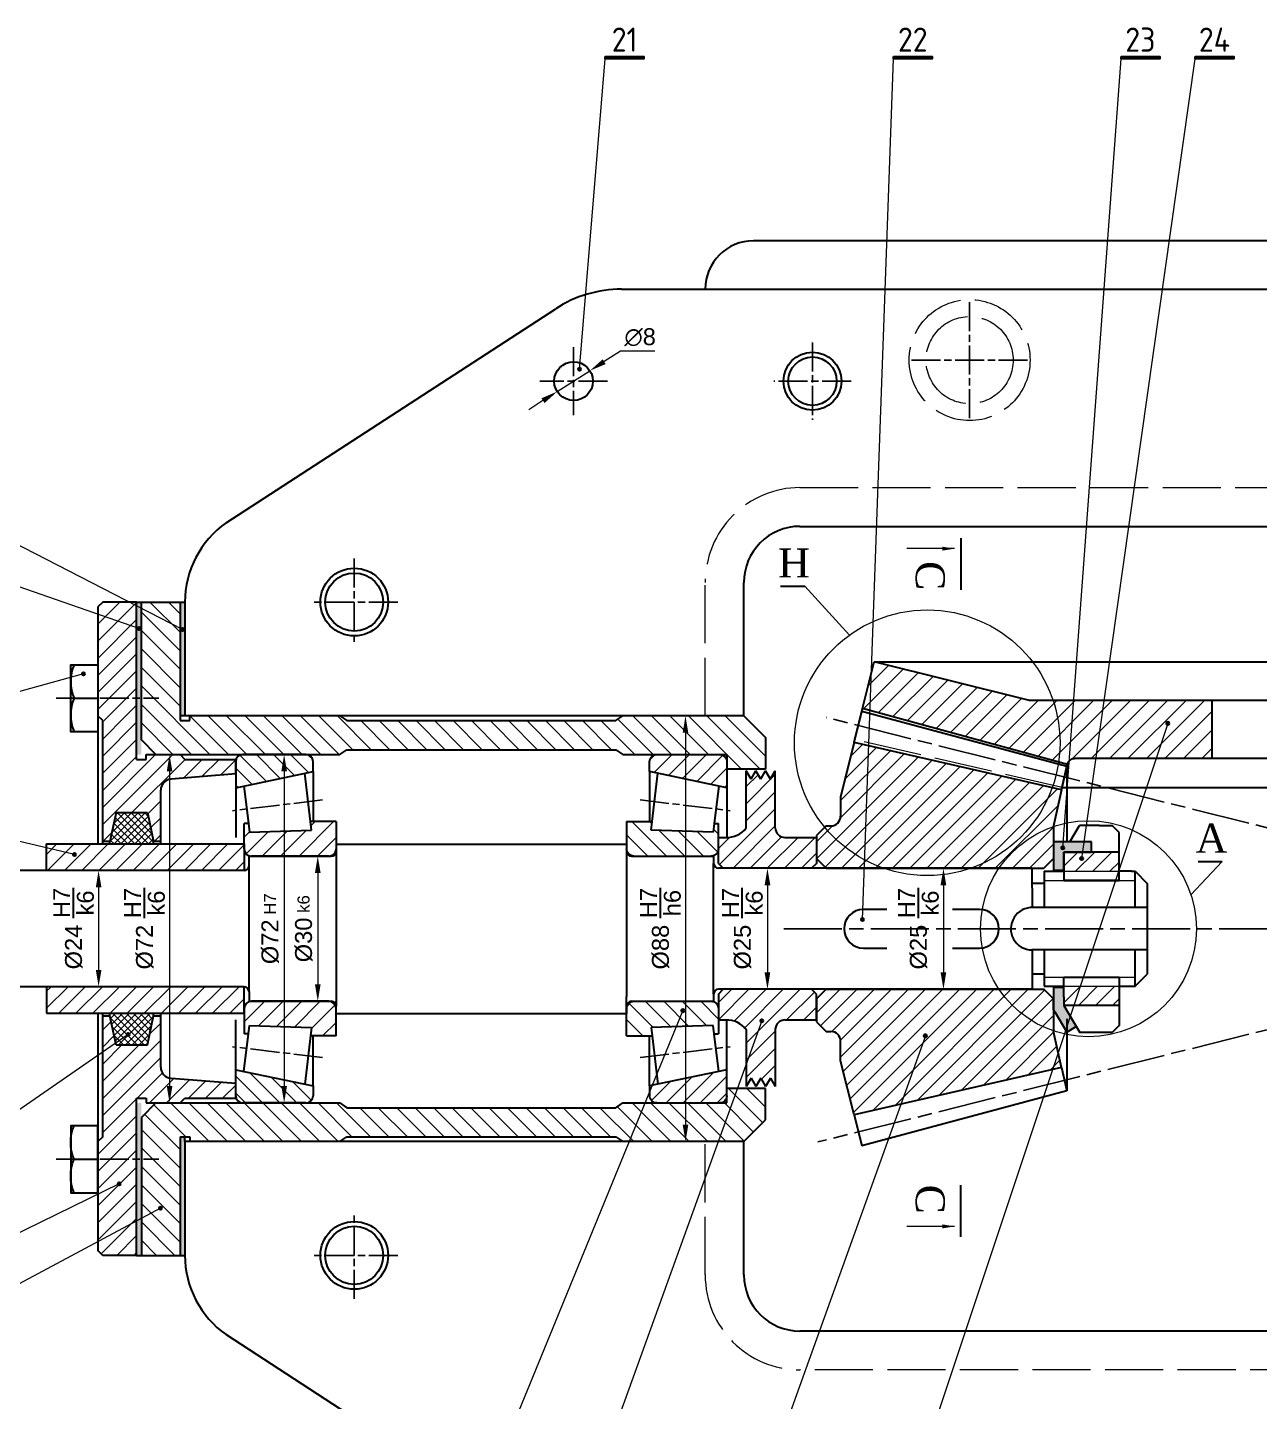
# Model space of a CAD drawing. Header units: millimetres. Extents: x 8 to 1593, y 893 to 2014.
# Drawn here: x 148.3 to 403.1, y 1127.5 to 1411.5 of the extents above; entities that cross this region are included whole.
import ezdxf
from ezdxf.enums import TextEntityAlignment as Align

# ---------------------------------------------------------------- set-up
doc = ezdxf.new("R2010")
doc.units = ezdxf.units.MM
doc.header["$PDMODE"] = 3
for name, pattern in [('ACAD_ISO02W100', [15, 12, -3]), ('AM_ISO02W050x2', [3.75, 3, -0.75]), ('AM_ISO08W050', [18, 12, -1.5, 3, -1.5]), ('AM_ISO08W050x2', [9, 6, -0.75, 1.5, -0.75])]:
    doc.linetypes.add(name, pattern=pattern)
doc.layers.get('0').update_dxf_attribs({"lineweight": 30})
for name, color, linetype, lineweight in [('_mss.dam', 7, 'Continuous', 35), ('AM_7', 4, 'AM_ISO08W050', 25), ('AM_7N', 4, 'AM_ISO08W050', 25), ('AM_8', 1, 'Continuous', 25), ('manh', 2, 'Continuous', 13), ('netdam', 170, 'Continuous', 100), ('Nét khuất', 6, 'ACAD_ISO02W100', 13), ('Nét mãnh', 3, 'Continuous', 13)]:
    doc.layers.add(name, color=color, linetype=linetype, lineweight=lineweight)
doc.styles.get("Standard").update_dxf_attribs({"font": 'isocp.shx'})
doc.styles.add('TCVN', font='arial.ttf')
doc.styles.add('VNN', font='times.ttf', dxfattribs={"height": 3})
doc.dimstyles.new('TCVN', dxfattribs={"dimtxt": 2.5, "dimasz": 2.5, "dimexe": 1, "dimexo": 1, "dimgap": 1, "dimtad": 1, "dimtoh": 1, "dimdec": 1, "dimdsep": 46, "dimtxsty": 'TCVN', "dimcen": 0.09, "dimclrd": 2, "dimclre": 2, "dimclrt": 3, "dimadec": 0, "dimazin": 3, "dimtfac": 1, "dimtdec": 1, "dimtmove": 0, "dimatfit": 3, "dimfxl": 1, "dimtolj": 1, "dimtzin": 0, "dimlwd": 13, "dimlwe": 13, "dimarcsym": 1})
doc.dimstyles.new('TCVN$0', dxfattribs={"dimtxt": 2.5, "dimasz": 2.5, "dimexe": 1, "dimexo": 1, "dimgap": 1, "dimtad": 1, "dimtoh": 1, "dimdec": 1, "dimdsep": 46, "dimtxsty": 'TCVN', "dimcen": 0.09, "dimclrd": 2, "dimclre": 2, "dimclrt": 3, "dimadec": 0, "dimazin": 3, "dimtfac": 1, "dimtdec": 1, "dimtmove": 0, "dimatfit": 3, "dimfxl": 1, "dimtolj": 1, "dimtzin": 0, "dimlwd": 13, "dimlwe": 13, "dimarcsym": 1})
pattern_1 = [(135, (-634.4177, -1086.728), (-1.9091883, -1.9091883), [])]
pattern_2 = [(45, (-634.4177, -1086.728), (-1.767767, 1.767767), [])]
pattern_3 = [(45, (-661.5582, -1112.228), (-1.767767, 1.767767), [])]
pattern_4 = [(45, (1113.5734, -1542.8456), (-1.767767, 1.767767), [])]
pattern_5 = [(45, (1022.9498, -953.8994), (-1.767767, 1.767767), [])]
pattern_6 = [(45, (1226.3715, -913.2725), (-1.767767, 1.767767), [])]
pattern_7 = [(315, (-928.7793, -1180.9601), (0.7071068, 0.7071068), []), (45, (-928.7793, -1180.9601), (-0.7071068, 0.7071068), [])]
pattern_8 = [(315, (-928.7793, -1180.96), (1.767767, 1.767767), [])]
pattern_9 = [(135, (1476.1646, -307.633), (-1.9091883, -1.9091883), [])]

# ---------------------------------------------------------------- blocks, each defined once
blk = doc.blocks.new('olan1')
at = {"layer": 'AM_8'}
h = blk.add_hatch(dxfattribs=at)
h.set_pattern_fill('_U', color=256, scale=2.5, angle=45, style=0, pattern_type=0)
h.set_pattern_definition(pattern_2)
edge = h.paths.add_edge_path()
edge.add_line((7.14, 61.5), (-5.86, 61.5))
edge.add_arc((-5.86, 60), 1.5, 90, 180)
edge.add_line((-7.36, 60), (-7.36, 58))
edge.add_line((-7.36, 58), (8.64, 54.64))
edge.add_line((8.64, 54.64), (8.64, 60))
edge.add_arc((7.14, 60), 1.5, 0, 90)
h = blk.add_hatch(dxfattribs=at)
h.set_pattern_fill('_U', color=256, scale=2.7, angle=135, style=0, pattern_type=0)
h.set_pattern_definition(pattern_1)
edge = h.paths.add_edge_path()
edge.add_line((-6.85, 47.64), (-12.11, 47.64))
edge.add_line((-12.11, 47.64), (-12.11, 42))
edge.add_arc((-10.61, 42), 1.5, 180, 270)
edge.add_line((-10.61, 40.5), (5.39, 40.5))
edge.add_arc((5.39, 42), 1.5, 270, 360)
edge.add_line((6.89, 42), (6.89, 47.23))
edge.add_line((6.89, 47.23), (5.99, 47.23))
edge.add_line((5.99, 47.23), (5.78, 45.47))
edge.add_line((5.78, 45.47), (-7.06, 45.88))
edge.add_line((-7.06, 45.88), (-6.85, 47.64))
h = blk.add_hatch(dxfattribs=at)
h.set_pattern_fill('_U', color=256, scale=2.7, angle=135, style=0, pattern_type=0)
h.set_pattern_definition(pattern_1)
edge = h.paths.add_edge_path()
edge.add_line((-12.11, 9), (-12.11, 3.36))
edge.add_line((-12.11, 3.36), (-6.85, 3.36))
edge.add_line((-6.85, 3.36), (-7.06, 5.12))
edge.add_line((-7.06, 5.12), (5.78, 5.53))
edge.add_line((5.78, 5.53), (5.99, 3.77))
edge.add_line((5.99, 3.77), (6.89, 3.77))
edge.add_line((6.89, 3.77), (6.89, 9))
edge.add_arc((5.39, 9), 1.5, 0, 90)
edge.add_line((5.39, 10.5), (-10.61, 10.5))
edge.add_arc((-10.61, 9), 1.5, 90, 180)
h = blk.add_hatch(dxfattribs=at)
h.set_pattern_fill('_U', color=256, scale=2.5, angle=45, style=0, pattern_type=0)
h.set_pattern_definition(pattern_2)
edge = h.paths.add_edge_path()
edge.add_arc((-5.86, -9), 1.5, 180, 270)
edge.add_line((-5.86, -10.5), (7.14, -10.5))
edge.add_arc((7.14, -9), 1.5, 270, 360)
edge.add_line((8.64, -9), (8.64, -3.64))
edge.add_line((8.64, -3.64), (-7.36, -7))
edge.add_line((-7.36, -7), (-7.36, -9))
for p, q in [((-7.36, 58), (-7.36, 60)), ((-5.86, 61.5), (7.14, 61.5)), ((8.64, 60), (8.64, 54.64)), ((8.64, 54.64), (-7.36, 58)), ((-7.36, 58), (-7.36, 47.64)), ((-6.85, 47.64), (-5.65, 57.64)), ((6.93, 55), (5.99, 47.23)), ((8.64, 54.64), (8.64, 44.36)), ((-12.11, 47.64), (-12.11, 42)), ((-12.11, 47.64), (-6.85, 47.64)), ((-7.06, 45.88), (-6.85, 47.64)), ((5.78, 45.47), (-7.06, 45.88)), ((5.99, 47.23), (5.78, 45.47)), ((5.99, 47.23), (6.89, 47.23)), ((6.89, 42), (6.89, 47.23)), ((-12.11, 42), (-12.11, 40.5)), ((-10.61, 40.5), (5.39, 40.5)), ((-12.11, 9), (-12.11, 10.5)), ((-12.11, 3.36), (-12.11, 9)), ((-10.61, 10.5), (5.39, 10.5)), ((6.89, 9), (6.89, 3.77)), ((8.64, -3.64), (8.64, 6.64)), ((-12.11, 3.36), (-6.85, 3.36)), ((-7.36, -7), (-7.36, 3.36)), ((5.78, 5.53), (-7.06, 5.12)), ((-7.06, 5.12), (-6.85, 3.36)), ((-6.85, 3.36), (-5.65, -6.64)), ((5.99, 3.77), (5.78, 5.53)), ((6.93, -4), (5.99, 3.77)), ((5.99, 3.77), (6.89, 3.77)), ((8.64, -3.64), (-7.36, -7)), ((8.64, -9), (8.64, -3.64)), ((-7.36, -7), (-7.36, -9)), ((-5.86, -10.5), (7.14, -10.5))]:
    blk.add_line(p, q)
at = {"extrusion": (0, 0, -1)}
for centre, start, end in [((5.86, 60), 360, 90), ((-7.14, 60), 90, 180), ((10.61, 42), 270, 0), ((-5.39, 42), 180, 270), ((10.61, 9), 0, 90), ((-5.39, 9), 90, 180), ((5.86, -9), 270, 0), ((-7.14, -9), 180, 270)]:
    blk.add_arc(centre, 1.5, start, end, dxfattribs=at)
at = {"layer": 'AM_7N', "linetype": 'AM_ISO08W050x2'}
for p, q in [((-9.33, 52.12), (9.33, 49.88)), ((-9.33, -1.12), (9.33, 1.12))]:
    blk.add_line(p, q, dxfattribs=at)
blk = doc.blocks.new('banhrang1')
at = {"layer": 'AM_8'}
h = blk.add_hatch(dxfattribs=at)
h.set_pattern_fill('_U', color=256, scale=2.5, angle=45, style=0, pattern_type=0)
h.set_pattern_definition(pattern_3)
edge = h.paths.add_edge_path()
edge.add_line((5, 27.28), (5, 23.25))
edge.add_arc((3, 23.25), 2, -90, 0, ccw=False)
edge.add_line((3, 21.25), (2, 21.25))
edge.add_line((2, 21.25), (0, 19.25))
edge.add_line((0, 19.25), (0, 14.5))
edge.add_line((0, 14.5), (2, 12.5))
edge.add_line((2, 12.5), (47, 12.5))
edge.add_line((47, 12.5), (49, 14.5))
edge.add_line((49, 14.5), (49, 21.25))
edge.add_line((49, 21.25), (50.7, 28.71))
edge.add_line((50.7, 28.71), (7.8, 38.49))
edge.add_line((7.8, 38.49), (5, 27.28))
h = blk.add_hatch(dxfattribs=at)
h.set_pattern_fill('_U', color=256, scale=2.5, angle=45, style=0, pattern_type=0)
h.set_pattern_definition(pattern_3)
edge = h.paths.add_edge_path()
edge.add_line((0, -14.5), (0, -19.25))
edge.add_line((0, -19.25), (2, -21.25))
edge.add_line((2, -21.25), (3, -21.25))
edge.add_arc((3, -23.25), 2, 0, 90, ccw=False)
edge.add_line((5, -23.25), (5, -27.28))
edge.add_line((5, -27.28), (7.8, -38.49))
edge.add_line((7.8, -38.49), (50.7, -28.71))
edge.add_line((50.7, -28.71), (49, -21.25))
edge.add_line((49, -21.25), (49, -14.5))
edge.add_line((49, -14.5), (47, -12.5))
edge.add_line((47, -12.5), (2, -12.5))
edge.add_line((2, -12.5), (0, -14.5))
at = {"linetype": 'Continuous'}
for p, q in [((7.8, 38.49), (9.4, 44.89)), ((51.8, 33.51), (9.4, 44.89)), ((7.8, 38.49), (5, 27.28)), ((50.7, 28.71), (7.8, 38.49)), ((50.7, 28.71), (51.8, 33.51)), ((50.7, 28.71), (49, 21.25)), ((5, 27.28), (5, 23.25)), ((2, 21.25), (0, 19.25)), ((2, 21.25), (3, 21.25)), ((49, 21.25), (49, 14.5)), ((0, 19.25), (0, 14.5)), ((0, 14.5), (2, 12.5)), ((47, 12.5), (49, 14.5)), ((2, 12.5), (47, 12.5)), ((2, -12.5), (0, -14.5)), ((2, -12.5), (47, -12.5)), ((49, -14.5), (47, -12.5)), ((0, -14.5), (0, -19.25)), ((49, -14.5), (49, -21.25)), ((0, -19.25), (2, -21.25)), ((2, -21.25), (3, -21.25)), ((50.7, -28.71), (49, -21.25)), ((5, -27.28), (5, -23.25)), ((7.8, -38.49), (5, -27.28)), ((50.7, -28.71), (7.8, -38.49)), ((50.7, -28.71), (51.8, -33.51)), ((51.8, -33.51), (9.4, -44.89)), ((7.8, -38.49), (9.4, -44.89))]:
    blk.add_line(p, q, dxfattribs=at)
at = {"linetype": 'AM_ISO02W050x2'}
blk.add_line((8.67, 41.98), (8.67, 41.98), dxfattribs=at)
for p, q in [((51.8, 33.51), (51.8, 17.98)), ((51.8, -18.63), (51.8, -33.51))]:
    blk.add_line(p, q)
at = {"linetype": 'Continuous'}
for centre, start, end in [((3, 23.25), 270, 0), ((3, -23.25), 0, 90)]:
    blk.add_arc(centre, 2, start, end, dxfattribs=at)
at = {"layer": 'AM_7'}
for p, q in [((176.68, 0), (1.99, 43.65)), ((-6.74, 0), (176.68, 0)), ((176.68, 0), (0.31, -44.07))]:
    blk.add_line(p, q, dxfattribs=at)
blk = doc.blocks.new('banhrang2')
at = {"layer": 'AM_8'}
h = blk.add_hatch(dxfattribs=at)
h.set_pattern_fill('_U', color=256, scale=2.7, angle=135, style=0, pattern_type=0)
h.set_pattern_definition([(135, (-838.2357, -1039.08), (-1.9091883, -1.9091883), [])])
edge = h.paths.add_edge_path()
edge.add_line((-94.88, 37.97), (-123.31, 37.97))
edge.add_arc((-123.31, 39.47), 1.5, 192.8391, 270, ccw=False)
edge.add_line((-124.77, 39.14), (-124.78, 39.2))
edge.add_line((-124.78, 39.2), (-167.13, 27.67))
edge.add_line((-167.13, 27.67), (-164.71, 17.97))
edge.add_line((-164.71, 17.97), (-132.87, 25.93))
edge.add_arc((-132.51, 24.47), 1.5, 90, 104.03, ccw=False)
edge.add_line((-132.51, 25.97), (-94.88, 25.97))
edge.add_line((-94.88, 25.97), (-94.88, 37.97))
at = {"linetype": 'Continuous'}
for p, q in [((-125.88, 44), (-124.77, 39.14)), ((-125.88, 44), (-24.5, 44)), ((-124.78, 39.2), (-167.13, 27.67)), ((-36.43, 37.97), (-123.31, 37.97)), ((-94.88, 37.97), (-94.88, 25.97)), ((-168.73, 34.08), (-167.13, 27.67)), ((-167.13, 27.67), (-164.71, 17.97)), ((-132.87, 25.93), (-164.71, 17.97)), ((-37.4, 25.97), (-132.51, 25.97)), ((-164.71, 17.97), (-35.32, 17.97))]:
    blk.add_line(p, q, dxfattribs=at)
for centre, start, end in [((-123.31, 39.47), 192.8391, 270), ((-132.51, 24.47), 90, 104.03)]:
    blk.add_arc(centre, 1.5, start, end, dxfattribs=at)
at = {"layer": 'Nét khuất'}
blk.add_line((-125.88, 44), (-168.73, 34.08), dxfattribs=at)
blk = doc.blocks.new('truc1new')
for p, q in [((0, 17.5), (60.06, 17.5)), ((0, 17.5), (0, 16)), ((60.06, 17.5), (60.06, 16)), ((-18, 15), (-1, 15)), ((-18, 13), (-18, 15)), ((0, 16), (0, -16)), ((60.06, 16), (60.06, -14)), ((61.06, 15), (78.06, 15)), ((78.06, 15), (78.06, 13.5)), ((-19, 12), (-110.1, 12)), ((-18, -13), (-18, 13)), ((78.06, -13.5), (78.06, 13.5)), ((143.86, 12.5), (79.06, 12.5)), ((143.86, 12.5), (143.88, 4.37)), ((146.37, 11.87), (146.38, 4.36)), ((146.37, 11.87), (150.45, 11.87)), ((164.45, 11.87), (161.88, 11.87)), ((164.45, 11.87), (165.18, 11.87)), ((165.18, 11.87), (167.68, 9.37)), ((165.18, 4.37), (165.18, 11.87)), ((146.4, 9.37), (143.9, 9.37)), ((161.88, 9.99), (150.45, 9.99)), ((167.68, 9.37), (167.68, -9.38)), ((167.68, 4.37), (143.88, 4.36)), ((167.68, -4.38), (143.88, -4.39)), ((143.89, -4.38), (143.9, -12.5)), ((146.39, -4.39), (146.4, -11.88)), ((165.18, -11.88), (165.18, -4.38)), ((146.4, -9.38), (143.9, -9.38)), ((150.45, -10.01), (161.88, -10.01)), ((165.18, -11.88), (167.68, -9.38)), ((-19, -12), (-110.1, -12)), ((-18, -13), (-18, -15)), ((60.06, -16), (60.06, -14)), ((78.06, -13.5), (78.06, -15)), ((143.9, -12.5), (79.06, -12.5)), ((146.4, -11.88), (150.45, -11.88)), ((161.88, -11.88), (164.45, -11.88)), ((164.45, -11.88), (165.18, -11.88)), ((-18, -15), (-1, -15)), ((0, -17.5), (0, -16)), ((60.06, -16), (60.06, -17.5)), ((61.06, -15), (78.06, -15)), ((0, -17.5), (60.06, -17.5))]:
    blk.add_line(p, q)
for points in [[(113.86, 4), (109.03, 4, 1), (109.03, -4), (113.86, -4)], [(127.42, -4), (133.03, -4, 1), (133.03, 4), (127.42, 4)]]:
    blk.add_lwpolyline(points, format="xyb")
for centre, radius, start, end in [((-1, 16), 1, 270, 0), ((61.06, 16), 1, 180, 270), ((-19, 13), 1, 270, 0), ((79.06, 13.5), 1, 180, 270), ((143.88, -0.01), 4.38, 87.159, 270.1321), ((-19, -13), 1, 0, 90), ((79.06, -13.5), 1, 90, 180), ((-1, -16), 1, 0, 90), ((61.06, -16), 1, 90, 180)]:
    blk.add_arc(centre, radius, start, end)
at = {"layer": 'manh'}
for p, q in [((150.45, 11.87), (164.45, 11.87)), ((146.37, 9.99), (150.45, 9.99)), ((161.88, 9.99), (165.18, 9.99)), ((146.4, -10.01), (165.18, -10.01)), ((150.45, -11.88), (161.88, -11.88))]:
    blk.add_line(p, q, dxfattribs=at)
blk = doc.blocks.new('hh')
at = {"layer": 'AM_8'}
for points in [[(5.71, 5.84), (5.71, 7.98), (-2.14, 7.98), (-2.14, 2.14), (0, 2.14), (0, 5.84)], [(0, -22.14), (-2.14, -22.14), (-2.14, -24.66), (-2.14, -26.71), (0.65, -31.34), (2.56, -30.19), (0, -25.83), (0, -24.06)]]:
    blk.add_hatch(color=256, dxfattribs=at).paths.add_polyline_path(points)
h = blk.add_hatch(dxfattribs=at)
h.set_pattern_fill('_U', color=256, scale=2.5, angle=45, style=0, pattern_type=0)
h.set_pattern_definition(pattern_4)
h.paths.add_polyline_path([(0, 2.14), (0, 1.88), (0.29, 1.88), (10.29, 1.88), (11.43, 1.88), (11.43, 5.84), (0, 5.84)])
h = blk.add_hatch(dxfattribs=at)
h.set_pattern_fill('_U', color=256, scale=2.5, angle=45, style=0, pattern_type=0)
h.set_pattern_definition(pattern_4)
h.paths.add_polyline_path([(11.43, -24.06), (11.43, -21.87), (11.43, -21.87), (0, -21.87), (0, -23.65), (0, -24.06), (0, -25.83), (11.43, -25.83)])
for p, q in [((1.26, 7.98), (3.22, 11.31)), ((7.35, 11.31), (3.22, 11.31)), ((7.35, 11.31), (10, 11.31)), ((11.43, 9.88), (10, 11.31)), ((11.43, 5.84), (11.43, 9.88)), ((11.43, 0), (11.43, 9.84)), ((5.71, 7.98), (-2.14, 7.98)), ((-2.14, 7.98), (-2.14, 2.14)), ((11.43, 5.84), (0, 5.84)), ((0, 5.84), (0, 0)), ((0, 2.14), (0, 5.84)), ((0, 5.84), (5.71, 5.84)), ((5.71, 5.84), (5.71, 7.98)), ((-2.14, 2.14), (0, 2.14)), ((0, 0), (11.43, 0)), ((0, -22.14), (-2.14, -22.14)), ((-2.14, -22.14), (-2.14, -24.66)), ((0, -20), (11.43, -20)), ((0, -24.06), (0, -20)), ((0, -24.06), (0, -22.14)), ((11.43, -20), (11.43, -24.06)), ((-2.14, -26.71), (-2.14, -24.66)), ((0, -24.06), (0, -25.83)), ((11.43, -24.06), (11.43, -30.01)), ((-1.85, -27.19), (-2.14, -26.71)), ((-1.85, -27.19), (0.65, -31.34)), ((11.43, -25.83), (0, -25.83)), ((0, -25.83), (3.3, -31.44)), ((0.65, -31.34), (2.56, -30.19)), ((11.43, -30.01), (10, -31.44)), ((10, -31.44), (3.3, -31.44))]:
    blk.add_line(p, q)
blk = doc.blocks.new('bac')
at = {"layer": 'AM_8'}
h = blk.add_hatch(dxfattribs=at)
h.set_pattern_fill('_U', color=256, scale=2.5, angle=45, style=0, pattern_type=0)
h.set_pattern_definition(pattern_5)
edge = h.paths.add_edge_path()
edge.add_line((-42.2, -6.26), (-43.7, -6.26))
edge.add_line((-43.7, -6.26), (-43.7, -8.62))
edge.add_line((-43.7, -8.62), (-43.7, -10.12))
edge.add_line((-43.7, -10.12), (-43.7, -11.62))
edge.add_line((-43.7, -11.62), (-42.7, -12.62))
edge.add_line((-42.7, -12.62), (-35, -12.62))
edge.add_line((-35, -12.62), (-24.45, -12.62))
edge.add_line((-24.45, -12.62), (-23.45, -11.62))
edge.add_line((-23.45, -11.62), (-23.45, -10.62))
edge.add_line((-23.45, -10.62), (-23.45, -6.26))
edge.add_line((-23.45, -6.26), (-29.95, -6.26))
edge.add_arc((-29.95, -4.26), 2, 180, 270, ccw=False)
edge.add_line((-31.95, -4.26), (-31.95, 7.48))
edge.add_line((-31.95, 7.48), (-32.95, 5.75))
edge.add_line((-32.95, 5.75), (-33.95, 7.48))
edge.add_line((-33.95, 7.48), (-34.95, 5.75))
edge.add_line((-34.95, 5.75), (-35.95, 7.48))
edge.add_line((-35.95, 7.48), (-36.95, 5.75))
edge.add_line((-36.95, 5.75), (-37.95, 7.48))
edge.add_line((-37.95, 7.48), (-37.95, -4.26))
edge.add_arc((-41.95, -1.26), 5, 267.1905, 323.2117, ccw=False)
h = blk.add_hatch(dxfattribs=at)
h.set_pattern_fill('_U', color=256, scale=2.5, angle=45, style=0, pattern_type=0)
h.set_pattern_definition(pattern_5)
edge = h.paths.add_edge_path()
edge.add_line((-37.95, -45.98), (-37.95, -57.72))
edge.add_line((-37.95, -57.72), (-36.95, -55.99))
edge.add_line((-36.95, -55.99), (-35.95, -57.72))
edge.add_line((-35.95, -57.72), (-34.95, -55.99))
edge.add_line((-34.95, -55.99), (-33.95, -57.72))
edge.add_line((-33.95, -57.72), (-32.95, -55.99))
edge.add_line((-32.95, -55.99), (-31.95, -57.72))
edge.add_line((-31.95, -57.72), (-31.95, -45.98))
edge.add_arc((-29.95, -45.98), 2, 90, 180, ccw=False)
edge.add_line((-29.95, -43.98), (-23.45, -43.98))
edge.add_line((-23.45, -43.98), (-23.45, -41.58))
edge.add_line((-23.45, -41.58), (-23.45, -39.62))
edge.add_line((-23.45, -39.62), (-23.45, -39.62))
edge.add_line((-23.45, -39.62), (-23.45, -38.62))
edge.add_line((-23.45, -38.62), (-24.45, -37.62))
edge.add_line((-24.45, -37.62), (-42.7, -37.62))
edge.add_line((-42.7, -37.62), (-43.7, -38.62))
edge.add_line((-43.7, -38.62), (-43.7, -40.49))
edge.add_line((-43.7, -40.49), (-43.7, -43.98))
edge.add_line((-43.7, -43.98), (-42.2, -43.98))
edge.add_arc((-41.95, -48.98), 5, 36.7883, 92.8095, ccw=False)
for p, q in [((-37.95, -4.26), (-37.95, 7.48)), ((-36.95, 5.75), (-37.95, 7.48)), ((-36.95, 5.75), (-35.95, 7.48)), ((-34.95, 5.75), (-35.95, 7.48)), ((-34.95, 5.75), (-33.95, 7.48)), ((-32.95, 5.75), (-33.95, 7.48)), ((-32.95, 5.75), (-31.95, 7.48)), ((-31.95, -4.26), (-31.95, 7.48)), ((-43.7, -11.62), (-43.7, -6.26)), ((-43.7, -6.26), (-42.2, -6.26)), ((-29.95, -6.26), (-29.95, -6.26)), ((-29.95, -6.26), (-23.45, -6.26)), ((-23.45, -6.26), (-23.45, -11.62)), ((-43.7, -11.62), (-42.7, -12.62)), ((-24.45, -12.62), (-42.7, -12.62)), ((-23.45, -11.62), (-24.45, -12.62)), ((-43.7, -38.62), (-42.7, -37.62)), ((-43.7, -38.62), (-43.7, -43.98)), ((-24.45, -37.62), (-42.7, -37.62)), ((-23.45, -38.62), (-24.45, -37.62)), ((-23.45, -43.98), (-23.45, -38.62)), ((-43.7, -43.98), (-42.2, -43.98)), ((-29.95, -43.98), (-29.95, -43.98)), ((-29.95, -43.98), (-23.45, -43.98)), ((-37.95, -45.98), (-37.95, -57.72)), ((-31.95, -45.98), (-31.95, -57.72)), ((-36.95, -55.99), (-37.95, -57.72)), ((-36.95, -55.99), (-35.95, -57.72)), ((-34.95, -55.99), (-35.95, -57.72)), ((-34.95, -55.99), (-33.95, -57.72)), ((-32.95, -55.99), (-33.95, -57.72)), ((-32.95, -55.99), (-31.95, -57.72))]:
    blk.add_line(p, q)
for centre, radius, start, end in [((-41.95, -1.26), 5, 267.1905, 323.2117), ((-29.95, -4.26), 2, 180, 270), ((-41.95, -48.98), 5, 36.7883, 92.8095), ((-29.95, -45.98), 2, 90, 180)]:
    blk.add_arc(centre, radius, start, end)
blk = doc.blocks.new('sddsfsdf')
at = {"layer": 'AM_8'}
h = blk.add_hatch(dxfattribs=at)
h.set_pattern_fill('_U', color=256, scale=2.5, angle=45, style=0, pattern_type=0)
h.set_pattern_definition(pattern_6)
h.paths.add_polyline_path([(61.66, 33.02), (20.81, 33.02), (20.81, 27.54), (61.66, 27.54)])
h = blk.add_hatch(dxfattribs=at)
h.set_pattern_fill('_U', color=256, scale=2.5, angle=45, style=0, pattern_type=0)
h.set_pattern_definition(pattern_6)
h.paths.add_polyline_path([(61.66, 3.51), (20.81, 3.51), (20.81, -1.97), (61.66, -1.97)])
for points in [[(20.81, 33.02), (61.66, 33.02), (61.66, 27.54), (20.81, 27.54)], [(20.81, -1.97), (61.66, -1.97), (61.66, 3.51), (20.81, 3.51)]]:
    blk.add_lwpolyline(points, close=True)
blk = doc.blocks.new('nap ho')
at = {"layer": 'AM_8'}
h = blk.add_hatch(dxfattribs=at)
h.set_pattern_fill('_U', color=256, scale=2.5, angle=-45, style=0, pattern_type=0)
h.set_pattern_definition(pattern_8)
h.paths.add_polyline_path([(-67.5, 12), (-67.5, 5), (-44, 5), (-44, 13), (-66.5, 13)])
h = blk.add_hatch(dxfattribs=at)
h.set_pattern_fill('_U', color=256, scale=2.5, angle=-45, style=0, pattern_type=0)
h.set_pattern_definition(pattern_8)
edge = h.paths.add_edge_path()
edge.add_line((-44, 13), (-44, 5))
edge.add_line((-44, 5), (-35, 5))
edge.add_line((-35, 5), (-35, 3))
edge.add_line((-35, 3), (-36, 3))
edge.add_line((-36, 3), (-36, -4))
edge.add_line((-36, -4), (-35, -5))
edge.add_line((-35, -5), (-35, -15.5))
edge.add_line((-35, -15.5), (-32, -15.5))
edge.add_line((-32, -15.5), (-30.92, -2.12))
edge.add_arc((-28.6, -2.32), 2.32, 90, 175, ccw=False)
edge.add_line((-28.6, 0), (-18, 0))
edge.add_line((-18, 0), (-18, 1.5))
edge.add_line((-18, 1.5), (-24, 2.75))
edge.add_line((-24, 2.75), (-24, 9.25))
edge.add_line((-24, 9.25), (-18, 10.5))
edge.add_line((-18, 10.5), (-18, 12))
edge.add_line((-18, 12), (-43, 12))
edge.add_line((-43, 12), (-44, 13))
h = blk.add_hatch(dxfattribs=at)
h.set_pattern_fill('_U', color=256, scale=2.5, angle=-45, style=0, pattern_type=0)
h.set_pattern_definition(pattern_8)
edge = h.paths.add_edge_path()
edge.add_line((18, 10.5), (24, 9.25))
edge.add_line((24, 9.25), (24, 2.75))
edge.add_line((24, 2.75), (18, 1.5))
edge.add_line((18, 1.5), (18, 0))
edge.add_line((18, 0), (28.6, 0))
edge.add_arc((28.6, -2.32), 2.32, 5, 90, ccw=False)
edge.add_line((30.92, -2.12), (32, -15.5))
edge.add_line((32, -15.5), (35, -15.5))
edge.add_line((35, -15.5), (35, -5))
edge.add_line((35, -5), (36, -4))
edge.add_line((36, -4), (36, 3))
edge.add_line((36, 3), (35, 3))
edge.add_line((35, 3), (35, 5))
edge.add_line((35, 5), (44, 5))
edge.add_line((44, 5), (44, 13))
edge.add_line((44, 13), (43, 12))
edge.add_line((43, 12), (18, 12))
edge.add_line((18, 12), (18, 10.5))
h = blk.add_hatch(dxfattribs=at)
h.set_pattern_fill('_U', color=256, scale=2.5, angle=-45, style=0, pattern_type=0)
h.set_pattern_definition(pattern_8)
h.paths.add_polyline_path([(67.5, 12), (66.5, 13), (44, 13), (44, 5), (67.5, 5)])
h = blk.add_hatch(dxfattribs=at)
h.set_pattern_fill('_U', color=256, angle=-45, style=0, double=1, pattern_type=0)
h.set_pattern_definition(pattern_7)
h.paths.add_polyline_path([(-18, 10.5), (-24, 9.25), (-24, 2.75), (-18, 1.5), (-17.48, 1.5), (-17.48, 10.5)])
h = blk.add_hatch(dxfattribs=at)
h.set_pattern_fill('_U', color=256, angle=-45, style=0, double=1, pattern_type=0)
h.set_pattern_definition(pattern_7)
h.paths.add_polyline_path([(18, 10.5), (17.52, 10.5), (17.52, 1.5), (18, 1.5), (24, 2.75), (24, 9.25)])
for p, q in [((-67.5, 12), (-66.5, 13)), ((-67.5, 5), (-67.5, 12)), ((-17.48, 13), (-66.5, 13)), ((-43, 12), (-44, 13)), ((-43, 12), (-17.48, 12)), ((-18, 12), (-18, 10.5)), ((66.5, 13), (17.52, 13)), ((17.52, 12), (43, 12)), ((18, 10.5), (18, 12)), ((43, 12), (44, 13)), ((44, 13), (44, 13)), ((44, 13), (44, 13)), ((67.5, 12), (66.5, 13)), ((67.5, 5), (67.5, 12)), ((-24, 9.25), (-18, 10.5)), ((-24, 9.25), (-24, 2.75)), ((-18, 10.5), (-17.48, 10.5)), ((17.52, 10.5), (18, 10.5)), ((24, 9.25), (18, 10.5)), ((24, 9.25), (24, 2.75)), ((-67.5, 5), (-35, 5)), ((-36, 3), (-36, -4)), ((-35, 3), (-36, 3)), ((-35, 5), (-35, 3)), ((35, 5), (67.5, 5)), ((35, 5), (35, 3)), ((35, 3), (36, 3)), ((36, 3), (36, -4)), ((-24, 2.75), (-18, 1.5)), ((-18, 1.5), (-18, 0)), ((-18, 1.5), (-17.48, 1.5)), ((17.52, 1.5), (18, 1.5)), ((24, 2.75), (18, 1.5)), ((18, 0), (18, 1.5)), ((-32, -15.5), (-30.92, -2.12)), ((-28.6, 0), (-17.48, 0)), ((17.52, 0), (28.6, 0)), ((32, -15.5), (30.92, -2.12)), ((-36, -4), (-35, -5)), ((-35, -5), (-35, -15.5)), ((36, -4), (35, -5)), ((35, -5), (35, -15.5)), ((36, -4), (36, -4)), ((-35, -15.5), (-32, -15.5)), ((32, -15.5), (35, -15.5))]:
    blk.add_line(p, q)
for centre, start, end in [((-28.6, -2.32), 90, 175), ((28.6, -2.32), 5, 90)]:
    blk.add_arc(centre, 2.32, start, end)
blk = doc.blocks.new('dgdgrg')
blk.add_lwpolyline([(-1.03, 0), (3.89, 0), (3.89, -6.93), (-1.71, -6.93), (-1.71, 6.93), (3.89, 6.93), (3.89, 0)])
for centre in [(7.38, 3.46), (7.38, -3.46)]:
    blk.add_arc(centre, 9.09, 157.5968, 202.4032)
blk = doc.blocks.new('*D70')
at = {"color": 2, "lineweight": 13, "transparency": 16777216}
for p, q in [((171.71, 1237.25), (162.04, 1237.25)), ((163.04, 1233.75), (163.04, 1216.72)), ((171.71, 1213.22), (162.04, 1213.22))]:
    blk.add_line(p, q, dxfattribs=at)
at = {"color": 2, "transparency": 16777216}
for points in [[(162.46, 1233.75), (163.63, 1233.75), (163.04, 1237.25)], [(162.46, 1216.72), (163.63, 1216.72), (163.04, 1213.22)]]:
    blk.add_solid(points, dxfattribs=at)
at = {"layer": 'Defpoints', "color": 0, "transparency": 16777216}
for p in [(172.71, 1237.25), (163.04, 1213.22), (172.71, 1213.22)]:
    blk.add_point(p, dxfattribs=at)
at = {"color": 3, "transparency": 16777216, "insert": (157.85, 1225.24), "char_height": 3.5, "attachment_point": 5, "rotation": 90, "style": 'TCVN'}
blk.add_mtext('\\A1;%%C24{}{\\C2; \\SH7/k6;}', dxfattribs=at)
blk = doc.blocks.new('*D71')
at = {"color": 2, "lineweight": 13, "transparency": 16777216}
for p, q in [((178.37, 1261.22), (178.71, 1261.22)), ((177.71, 1257.72), (177.71, 1192.72)), ((178.37, 1189.22), (178.71, 1189.22))]:
    blk.add_line(p, q, dxfattribs=at)
at = {"color": 2, "transparency": 16777216}
for points in [[(177.13, 1257.72), (178.29, 1257.72), (177.71, 1261.22)], [(177.13, 1192.72), (178.29, 1192.72), (177.71, 1189.22)]]:
    blk.add_solid(points, dxfattribs=at)
at = {"layer": 'Defpoints', "color": 0, "transparency": 16777216}
for p in [(177.37, 1261.22), (177.37, 1189.22), (177.71, 1189.22)]:
    blk.add_point(p, dxfattribs=at)
at = {"color": 3, "transparency": 16777216, "insert": (172.52, 1225.22), "char_height": 3.5, "attachment_point": 5, "rotation": 90, "style": 'TCVN'}
blk.add_mtext('\\A1;%%C72{}{\\C2; \\SH7/k6;}', dxfattribs=at)
blk = doc.blocks.new('*D72')
at = {"color": 2, "lineweight": 13, "transparency": 16777216}
for p, q in [((200.64, 1261.22), (200.4, 1261.22)), ((201.4, 1257.72), (201.4, 1192.72)), ((200.64, 1189.22), (200.4, 1189.22))]:
    blk.add_line(p, q, dxfattribs=at)
at = {"color": 2, "transparency": 16777216}
for points in [[(200.82, 1257.72), (201.99, 1257.72), (201.4, 1261.22)], [(200.82, 1192.72), (201.99, 1192.72), (201.4, 1189.22)]]:
    blk.add_solid(points, dxfattribs=at)
at = {"layer": 'Defpoints', "color": 0, "transparency": 16777216}
for p in [(201.64, 1261.22), (201.4, 1189.22), (201.64, 1189.22)]:
    blk.add_point(p, dxfattribs=at)
at = {"color": 3, "transparency": 16777216, "insert": (198.52, 1225.22), "char_height": 3.5, "attachment_point": 5, "rotation": 90, "style": 'TCVN'}
blk.add_mtext('\\A1;%%C72{}{\\H0.71x;\\C3; H7}', dxfattribs=at)
blk = doc.blocks.new('*D73')
at = {"color": 2, "lineweight": 13, "transparency": 16777216}
for p, q in [((208.97, 1240.22), (209.35, 1240.22)), ((208.35, 1236.72), (208.35, 1213.72)), ((208.97, 1210.22), (209.35, 1210.22))]:
    blk.add_line(p, q, dxfattribs=at)
at = {"color": 2, "transparency": 16777216}
for points in [[(207.77, 1236.72), (208.94, 1236.72), (208.35, 1240.22)], [(207.77, 1213.72), (208.94, 1213.72), (208.35, 1210.22)]]:
    blk.add_solid(points, dxfattribs=at)
at = {"layer": 'Defpoints', "color": 0, "transparency": 16777216}
for p in [(207.97, 1240.22), (207.97, 1210.22), (208.35, 1210.22)]:
    blk.add_point(p, dxfattribs=at)
at = {"color": 3, "transparency": 16777216, "insert": (205.47, 1225.22), "char_height": 3.5, "attachment_point": 5, "rotation": 90, "style": 'TCVN'}
blk.add_mtext('\\A1;%%C30{}{\\H0.71x;\\C3; k6}', dxfattribs=at)
blk = doc.blocks.new('*D74')
at = {"color": 2, "lineweight": 13, "transparency": 16777216}
for p, q in [((281.5, 1269.22), (285.38, 1269.22)), ((284.38, 1265.72), (284.38, 1184.72)), ((285, 1181.22), (285.38, 1181.22))]:
    blk.add_line(p, q, dxfattribs=at)
at = {"color": 2, "transparency": 16777216}
for points in [[(283.8, 1265.72), (284.96, 1265.72), (284.38, 1269.22)], [(283.8, 1184.72), (284.96, 1184.72), (284.38, 1181.22)]]:
    blk.add_solid(points, dxfattribs=at)
at = {"layer": 'Defpoints', "color": 0, "transparency": 16777216}
for p in [(280.5, 1269.22), (284, 1181.22), (284.38, 1181.22)]:
    blk.add_point(p, dxfattribs=at)
at = {"color": 3, "transparency": 16777216, "insert": (279.19, 1225.22), "char_height": 3.5, "attachment_point": 5, "rotation": 90, "style": 'TCVN'}
blk.add_mtext('\\A1;%%C88{}{\\C2; \\SH7/h6;}', dxfattribs=at)
blk = doc.blocks.new('*D75')
at = {"color": 2, "lineweight": 13, "transparency": 16777216}
for p, q in [((300.32, 1237.72), (300.32, 1237.72)), ((301.32, 1234.22), (301.32, 1216.22)), ((300.32, 1212.72), (300.32, 1212.72))]:
    blk.add_line(p, q, dxfattribs=at)
at = {"color": 2, "transparency": 16777216}
for points in [[(300.74, 1234.22), (301.91, 1234.22), (301.32, 1237.72)], [(300.74, 1216.22), (301.91, 1216.22), (301.32, 1212.72)]]:
    blk.add_solid(points, dxfattribs=at)
at = {"layer": 'Defpoints', "color": 0, "transparency": 16777216}
for p in [(301.32, 1237.72), (301.32, 1212.72), (301.32, 1212.72)]:
    blk.add_point(p, dxfattribs=at)
at = {"color": 3, "transparency": 16777216, "insert": (296.13, 1225.22), "char_height": 3.5, "attachment_point": 5, "rotation": 90, "style": 'TCVN'}
blk.add_mtext('\\A1;%%C25{}{\\C2; \\SH7/k6;}', dxfattribs=at)
blk = doc.blocks.new('*D76')
at = {"color": 2, "lineweight": 13, "transparency": 16777216}
for p, q in [((333.39, 1237.72), (338.71, 1237.72)), ((337.71, 1234.22), (337.71, 1216.22)), ((333.39, 1212.72), (338.71, 1212.72))]:
    blk.add_line(p, q, dxfattribs=at)
at = {"color": 2, "transparency": 16777216}
for points in [[(337.12, 1234.22), (338.29, 1234.22), (337.71, 1237.72)], [(337.12, 1216.22), (338.29, 1216.22), (337.71, 1212.72)]]:
    blk.add_solid(points, dxfattribs=at)
at = {"layer": 'Defpoints', "color": 0, "transparency": 16777216}
for p in [(332.39, 1237.72), (332.39, 1212.72), (337.71, 1212.72)]:
    blk.add_point(p, dxfattribs=at)
at = {"color": 3, "transparency": 16777216, "insert": (332.52, 1225.22), "char_height": 3.5, "attachment_point": 5, "rotation": 90, "style": 'TCVN'}
blk.add_mtext('\\A1;%%C25{}{\\C2; \\SH7/k6;}', dxfattribs=at)
blk = doc.blocks.new('*D78')
at = {"color": 2, "lineweight": 13, "transparency": 16777216}
for p, q in [((99.64, 1224.22), (99.64, 990.05)), ((728.81, 1137.69), (728.81, 990.05)), ((103.14, 991.05), (725.31, 991.05))]:
    blk.add_line(p, q, dxfattribs=at)
at = {"color": 2, "transparency": 16777216}
for points in [[(103.14, 991.64), (103.14, 990.47), (99.64, 991.05)], [(725.31, 991.64), (725.31, 990.47), (728.81, 991.05)]]:
    blk.add_solid(points, dxfattribs=at)
at = {"layer": 'Defpoints', "color": 0, "transparency": 16777216}
for p in [(99.64, 1225.22), (728.81, 1138.69), (728.81, 991.05)]:
    blk.add_point(p, dxfattribs=at)
at = {"color": 3, "transparency": 16777216, "insert": (488.65, 993.84), "char_height": 3.5, "attachment_point": 5, "style": 'TCVN'}
blk.add_mtext('\\A1;629', dxfattribs=at)
blk = doc.blocks.new('*D94')
at = {"color": 2, "lineweight": 13, "transparency": 16777216}
for p, q in [((270.95, 1344.56), (267.56, 1342.4)), ((278.06, 1344.56), (270.95, 1344.56)), ((257.86, 1336.22), (264.61, 1340.52)), ((254.91, 1334.34), (251.96, 1332.45))]:
    blk.add_line(p, q, dxfattribs=at)
at = {"color": 2, "transparency": 16777216}
for points in [[(267.25, 1342.89), (267.87, 1341.91), (264.61, 1340.52)], [(254.6, 1334.83), (255.23, 1333.84), (257.86, 1336.22)]]:
    blk.add_solid(points, dxfattribs=at)
at = {"layer": 'Defpoints', "color": 0, "transparency": 16777216}
for p in [(264.61, 1340.52), (257.86, 1336.22)]:
    blk.add_point(p, dxfattribs=at)
at = {"color": 3, "transparency": 16777216, "insert": (275, 1347.44), "char_height": 3.5, "attachment_point": 5, "style": 'TCVN'}
blk.add_mtext('\\A1;∅8', dxfattribs=at)

msp = doc.modelspace()

# ---------------------------------------------------------------- hatches: boundary and pattern name
at = {"lineweight": 30, "ltscale": 15}
for points in [[(267.79, 1405.45), (275.79, 1405.45), (275.79, 1404.95), (267.79, 1404.95)], [(327.37, 1405.45), (335.37, 1405.45), (335.37, 1404.95), (327.37, 1404.95)], [(374.42, 1405.45), (382.42, 1405.45), (382.42, 1404.95), (374.42, 1404.95)], [(389.74, 1405.45), (397.74, 1405.45), (397.74, 1404.95), (389.74, 1404.95)]]:
    msp.add_hatch(color=5, dxfattribs=at).paths.add_polyline_path(points)
at = {"layer": 'AM_8'}
for points in [[(171.89, 1261.22), (171.89, 1292.72), (170.89, 1292.72), (170.89, 1261.22)], [(180.89, 1269.22), (180.89, 1292.72), (179.89, 1292.72), (179.89, 1269.22)], [(171.89, 1157.72), (171.89, 1189.22), (170.89, 1189.22), (170.89, 1157.72)], [(180.89, 1157.72), (180.89, 1182.22), (179.89, 1182.22), (179.89, 1157.72)]]:
    msp.add_hatch(color=256, dxfattribs=at).paths.add_polyline_path(points)
h = msp.add_hatch(dxfattribs=at)
h.set_pattern_fill('_U', color=256, scale=2.7, angle=135, style=0, pattern_type=0)
h.set_pattern_definition(pattern_9)
h.paths.add_polyline_path([(171.89, 1292.72), (171.89, 1264.22), (174.89, 1261.22), (212.89, 1261.22), (214.39, 1262.22), (269.95, 1262.22), (271.45, 1261.22), (292.95, 1261.22), (292.95, 1258.22), (300.95, 1258.22), (300.95, 1264.72), (296.45, 1269.22), (271.45, 1269.22), (269.95, 1268.22), (214.39, 1268.22), (212.89, 1269.22), (181.89, 1269.22), (181.89, 1268.22), (179.89, 1268.22), (179.89, 1292.72)])
h = msp.add_hatch(dxfattribs=at)
h.set_pattern_fill('_U', color=256, scale=2.7, angle=135, style=0, pattern_type=0)
h.set_pattern_definition(pattern_9)
h.paths.add_polyline_path([(171.89, 1186.22), (171.89, 1157.72), (179.89, 1157.72), (179.89, 1182.22), (181.89, 1182.22), (181.89, 1181.22), (212.89, 1181.22), (214.39, 1182.22), (269.95, 1182.22), (271.45, 1181.22), (296.45, 1181.22), (300.95, 1185.72), (300.95, 1192.22), (292.95, 1192.22), (292.95, 1189.22), (271.45, 1189.22), (269.95, 1188.22), (214.39, 1188.22), (212.89, 1189.22), (174.89, 1189.22)])

# ---------------------------------------------------------------- linework, layer by layer
for p, q in [((420.63, 1367.37), (298.45, 1367.37)), ((271.16, 1357.37), (420.63, 1357.37)), ((189.42, 1309.1), (257.55, 1353.34)), ((308.05, 1308.37), (443.13, 1308.37)), ((296.45, 1269.22), (296.45, 1296.77)), ((170.89, 1292.72), (171.89, 1292.72)), ((171.89, 1264.22), (171.89, 1292.72)), ((171.89, 1292.72), (179.89, 1292.72)), ((179.89, 1292.72), (179.89, 1269.22)), ((179.89, 1292.72), (180.89, 1292.72)), ((180.89, 1292.72), (180.89, 1269.22)), ((179.89, 1269.22), (179.89, 1268.22)), ((180.89, 1269.22), (179.89, 1269.22)), ((296.45, 1269.22), (180.89, 1269.22)), ((181.89, 1268.22), (181.89, 1269.22)), ((212.89, 1269.22), (214.39, 1268.22)), ((269.95, 1268.22), (271.45, 1269.22)), ((296.45, 1269.22), (300.95, 1264.72)), ((179.89, 1268.22), (181.89, 1268.22)), ((214.39, 1268.22), (269.95, 1268.22)), ((174.89, 1261.22), (171.89, 1264.22)), ((300.95, 1264.72), (300.95, 1258.22)), ((175.89, 1261.22), (212.89, 1261.22)), ((212.89, 1261.22), (214.39, 1262.22)), ((214.39, 1262.22), (269.95, 1262.22)), ((269.95, 1262.22), (271.45, 1261.22)), ((271.45, 1261.22), (292.95, 1261.22)), ((292.95, 1261.22), (292.95, 1258.22)), ((300.95, 1258.22), (292.95, 1258.22)), ((292.95, 1189.22), (292.95, 1192.22)), ((300.95, 1192.22), (292.95, 1192.22)), ((300.95, 1185.72), (300.95, 1192.22)), ((174.89, 1189.22), (171.89, 1186.22)), ((174.89, 1189.22), (212.89, 1189.22)), ((212.89, 1189.22), (214.39, 1188.22)), ((214.39, 1188.22), (269.95, 1188.22)), ((269.95, 1188.22), (271.45, 1189.22)), ((271.45, 1189.22), (292.95, 1189.22)), ((171.89, 1186.22), (171.89, 1157.72)), ((296.45, 1181.22), (300.95, 1185.72)), ((179.89, 1182.22), (179.89, 1157.72)), ((179.89, 1182.22), (181.89, 1182.22)), ((180.89, 1181.22), (180.89, 1182.22)), ((296.45, 1181.22), (180.89, 1181.22)), ((180.89, 1181.22), (180.89, 1157.72)), ((181.89, 1182.22), (181.89, 1181.22)), ((212.89, 1181.22), (214.39, 1182.22)), ((214.39, 1182.22), (269.95, 1182.22)), ((269.95, 1182.22), (271.45, 1181.22)), ((296.45, 1153.67), (296.45, 1181.22)), ((170.89, 1157.72), (171.89, 1157.72)), ((171.89, 1157.72), (179.89, 1157.72)), ((179.89, 1157.72), (180.89, 1157.72)), ((443.13, 1142.07), (308.05, 1142.07)), ((189.42, 1141.34), (257.55, 1097.1))]:
    msp.add_line(p, q)
at = {"color": 5, "lineweight": 30, "ltscale": 15}
for p, q in [((341.3, 1305.94), (341.3, 1295.22)), ((304.03, 1296.02), (309.02, 1296.02)), ((390.36, 1239.14), (395.35, 1239.14)), ((341.3, 1161.54), (341.3, 1172.26))]:
    msp.add_line(p, q, dxfattribs=at)
for points in [[(267.79, 1405.45), (275.79, 1405.45), (275.79, 1404.95), (267.79, 1404.95), (267.79, 1405.45)], [(327.37, 1405.45), (335.37, 1405.45), (335.37, 1404.95), (327.37, 1404.95), (327.37, 1405.45)], [(374.42, 1405.45), (382.42, 1405.45), (382.42, 1404.95), (374.42, 1404.95), (374.42, 1405.45)], [(389.74, 1405.45), (397.74, 1405.45), (397.74, 1404.95), (389.74, 1404.95), (389.74, 1405.45)]]:
    msp.add_lwpolyline(points, dxfattribs=at)
for centre, radius in [((310.63, 1338.37), 6), ((310.63, 1338.37), 5), ((261.24, 1338.37), 4), ((215.89, 1292.72), 7), ((215.89, 1292.72), 6), ((215.89, 1157.72), 7), ((215.89, 1157.72), 6)]:
    msp.add_circle(centre, radius)
for centre, radius, start, end in [((298.45, 1357.37), 10, 90, 180), ((271.16, 1332.37), 25, 90, 122.9945), ((200.89, 1292.72), 20, 125, 180), ((308.05, 1296.77), 11.6, 90, 180), ((200.89, 1157.72), 20, 180, 235), ((308.05, 1153.67), 11.6, 180, 270)]:
    msp.add_arc(centre, radius, start, end)
at = {"layer": '_mss.dam'}
for centre, radius in [((262.49, 1340.87), 0.3), ((262.49, 1340.87), 0.2), ((171.38, 1287.23), 0.3), ((171.38, 1287.23), 0.2), ((180.41, 1287.06), 0.3), ((180.41, 1287.06), 0.2), ((159.91, 1277.91), 0.3), ((159.91, 1277.91), 0.2), ((384.1, 1267.66), 0.3), ((384.1, 1267.66), 0.2), ((158.05, 1240.54), 0.3), ((362.39, 1241.94), 0.3), ((362.39, 1241.94), 0.2), ((158.05, 1240.54), 0.2), ((366.29, 1239.74), 0.3), ((366.29, 1239.74), 0.2), ((320.95, 1227.11), 0.3), ((320.95, 1227.11), 0.2), ((283.84, 1208.29), 0.3), ((283.84, 1208.29), 0.2), ((300.14, 1206.21), 0.3), ((300.14, 1206.21), 0.2), ((169.15, 1203.39), 0.3), ((169.15, 1203.39), 0.2), ((333.97, 1203.11), 0.3), ((333.97, 1203.11), 0.2), ((167.32, 1172.51), 0.3), ((167.32, 1172.51), 0.2), ((175.84, 1167.5), 0.3), ((175.84, 1167.5), 0.2)]:
    msp.add_circle(centre, radius, dxfattribs=at)
at = {"layer": 'AM_7', "linetype": 'AM_ISO08W050x2'}
for p, q in [((343.12, 1354.72), (343.12, 1330.72)), ((310.63, 1346.37), (310.63, 1330.37)), ((261.24, 1345.37), (261.24, 1331.37)), ((331.12, 1342.72), (355.12, 1342.72)), ((268.24, 1338.37), (254.24, 1338.37)), ((318.63, 1338.37), (302.63, 1338.37)), ((215.89, 1301.72), (215.89, 1283.72)), ((224.89, 1292.72), (206.89, 1292.72)), ((154.29, 1272.85), (175.46, 1272.85)), ((154.29, 1177.59), (175.46, 1177.59)), ((215.89, 1148.72), (215.89, 1166.72)), ((224.89, 1157.72), (206.89, 1157.72))]:
    msp.add_line(p, q, dxfattribs=at)
at = {"layer": 'netdam', "color": 94, "linetype": 'ByBlock', "lineweight": 25, "ltscale": 5}
for p, q in [((309.02, 1296.02), (318.26, 1285.88)), ((395.35, 1239.14), (388.89, 1232.2))]:
    msp.add_line(p, q, dxfattribs=at)
at = {"layer": 'Nét khuất'}
for p, q in [((288.45, 1153.67), (288.45, 1181.22)), ((443.13, 1134.07), (308.05, 1134.07))]:
    msp.add_line(p, q, dxfattribs=at)
msp.add_lwpolyline([(288.45, 1269.22), (288.45, 1296.77, -0.414214), (308.05, 1316.37), (443.13, 1316.37)], format="xyb", dxfattribs=at)
for radius in [12.5, 9]:
    msp.add_circle((343.12, 1342.72), radius, dxfattribs=at)
msp.add_arc((308.05, 1153.67), 19.6, 180, 270, dxfattribs=at)
at = {"layer": 'Nét mãnh'}
for points in [[(262.49, 1340.87), (267.79, 1404.95)], [(320.95, 1227.11), (327.37, 1404.95)], [(362.39, 1241.94), (374.42, 1404.95)], [(366.29, 1239.74), (389.74, 1404.95)], [(180.41, 1287.06), (112.28, 1322.06)], [(171.38, 1287.23), (112.28, 1307.76)], [(159.91, 1277.91), (112.28, 1264.75)], [(384.1, 1267.66), (301.06, 1018.45)], [(158.05, 1240.54), (112.28, 1251.38)], [(283.84, 1208.29), (206.05, 1018.45)], [(300.14, 1206.21), (232.33, 1018.45)], [(169.15, 1203.39), (112.28, 1164.08)], [(333.97, 1203.11), (267.61, 1018.45)], [(167.32, 1172.51), (112.28, 1145.64)], [(175.84, 1167.5), (112.28, 1133.52)]]:
    msp.add_lwpolyline(points, dxfattribs=at)
for centre, radius in [((334.36, 1263.64), 27.45), ((367.69, 1225.22), 22.32)]:
    msp.add_circle(centre, radius, dxfattribs=at)

# ---------------------------------------------------------------- block references
at = {"xscale": -1, "rotation": 180}
for name, p in [('banhrang2', (488.13, 1298.37)), ('dgdgrg', (159, 1177.59))]:
    msp.add_blockref(name, p, dxfattribs=at)
at = {"rotation": 90}
msp.add_blockref('nap ho', (175.89, 1225.22), dxfattribs=at)
for name, p in [('dgdgrg', (159, 1272.85)), ('banhrang1', (311.45, 1225.22)), ('olan1', (284.31, 1199.72)), ('bac', (334.9, 1250.34)), ('hh', (362.59, 1235.21)), ('truc1new', (212.14, 1225.22)), ('sddsfsdf', (131.48, 1209.71))]:
    msp.add_blockref(name, p)
at = {"xscale": -1}
msp.add_blockref('olan1', (200.03, 1199.72), dxfattribs=at)

# ---------------------------------------------------------------- texts
at = {"color": 5, "lineweight": 30, "ltscale": 15}
for s, p in [('21', (271.79, 1408.95)), ('22', (331.37, 1408.95)), ('23', (378.42, 1408.95)), ('24', (393.74, 1408.95))]:
    msp.add_text(s, height=5, dxfattribs=at).set_placement(p, align=Align.MIDDLE)
at = {"layer": 'netdam', "linetype": 'Continuous', "lineweight": 25, "char_height": 6, "attachment_point": 7, "style": 'VNN'}
for s, insert in [('H', (303.54, 1297.8)), ('A', (389.87, 1240.92))]:
    msp.add_mtext(s, dxfattribs=dict(at, insert=insert))
at = {"layer": 'netdam', "linetype": 'Continuous', "lineweight": 25, "char_height": 6, "rotation": 270, "style": 'VNN'}
for insert, attachment_point in [((331.9, 1301.19), 7), ((331.9, 1166.29), 9)]:
    msp.add_mtext('C', dxfattribs=dict(at, insert=insert, attachment_point=attachment_point))

# ---------------------------------------------------------------- dimensions: what is measured, and where the dimension line sits
dim = msp.add_diameter_dim_2p(p1=(257.86, 1336.22), p2=(264.61, 1340.52), dimstyle='TCVN', override={"dimtxt": 3.5, "dimasz": 3.5, "dimdec": 0})
dim.commit()
dim.dimension.update_dxf_attribs({"geometry": '*D94', "text_midpoint": (275, 1344.56), "dimtype": 163})
for base, p1, p2, text, override, picture, middle in [((284.38, 1181.22), (280.5, 1269.22), (284, 1181.22), '<>{}{\\C2; \\SH7/h6;}', {"dimtxt": 3.5, "dimasz": 3.5, "dimdec": 0, "dimpost": '%%C<>', "dimtdec": 3}, '*D74', (284.38, 1225.22)), ((201.4, 1189.22), (201.64, 1261.22), (201.64, 1189.22), '<>{}{\\H0.71x;\\C3; H7}', {"dimtxt": 3.5, "dimasz": 3.5, "dimdec": 0, "dimpost": '%%C<>', "dimtdec": 2}, '*D72', (201.4, 1225.22)), ((163.04, 1213.22), (172.71, 1237.25), (172.71, 1213.22), '<>{}{\\C2; \\SH7/k6;}', {"dimtxt": 3.5, "dimasz": 3.5, "dimdec": 0, "dimpost": '%%C<>', "dimtdec": 3}, '*D70', (163.04, 1225.24)), ((337.71, 1212.72), (332.39, 1237.72), (332.39, 1212.72), '<>{}{\\C2; \\SH7/k6;}', {"dimtxt": 3.5, "dimasz": 3.5, "dimdec": 0, "dimpost": '%%C<>', "dimtdec": 3}, '*D76', (337.71, 1225.22))]:
    dim = msp.add_linear_dim(base=base, p1=p1, p2=p2, angle=90, text=text, dimstyle='TCVN$0', override=override)
    dim.commit()
    dim.dimension.update_dxf_attribs({"geometry": picture, "text_midpoint": middle, "dimtype": 160})
for base, p1, p2, text, override, picture, middle in [((177.71, 1189.22), (177.37, 1261.22), (177.37, 1189.22), '<>{}{\\C2; \\SH7/k6;}', {"dimtxt": 3.5, "dimasz": 3.5, "dimdec": 0, "dimpost": '%%C<>', "dimtdec": 3}, '*D71', (172.52, 1225.22)), ((208.35, 1210.22), (207.97, 1240.22), (207.97, 1210.22), '<>{}{\\H0.71x;\\C3; k6}', {"dimtxt": 3.5, "dimasz": 3.5, "dimdec": 0, "dimpost": '%%C<>', "dimtp": 0, "dimtm": 0, "dimtdec": 3, "dimtzin": 0}, '*D73', (205.47, 1225.22)), ((301.32, 1212.72), (301.32, 1237.72), (301.32, 1212.72), '<>{}{\\C2; \\SH7/k6;}', {"dimtxt": 3.5, "dimasz": 3.5, "dimdec": 0, "dimpost": '%%C<>', "dimtdec": 3}, '*D75', (296.13, 1225.22))]:
    dim = msp.add_linear_dim(base=base, p1=p1, p2=p2, angle=90, text=text, dimstyle='TCVN$0', override=override)
    dim.commit()
    dim.dimension.update_dxf_attribs({"geometry": picture, "text_midpoint": middle})
dim = msp.add_linear_dim(base=(728.81, 991.05), p1=(99.64, 1225.22), p2=(728.81, 1138.69), dimstyle='TCVN$0', override={"dimtxt": 3.5, "dimasz": 3.5, "dimdec": 0})
dim.commit()
dim.dimension.update_dxf_attribs({"geometry": '*D78', "text_midpoint": (488.65, 991.05), "dimtype": 160})

# ---------------------------------------------------------------- leaders
for points in [[(339.98, 1303.76), (330.15, 1303.76)], [(339.98, 1163.71), (330.15, 1163.71)]]:
    msp.add_leader(points, dimstyle='TCVN', override={"dimgap": 1, "dimtad": 0})

doc.saveas('drawing.dxf')
